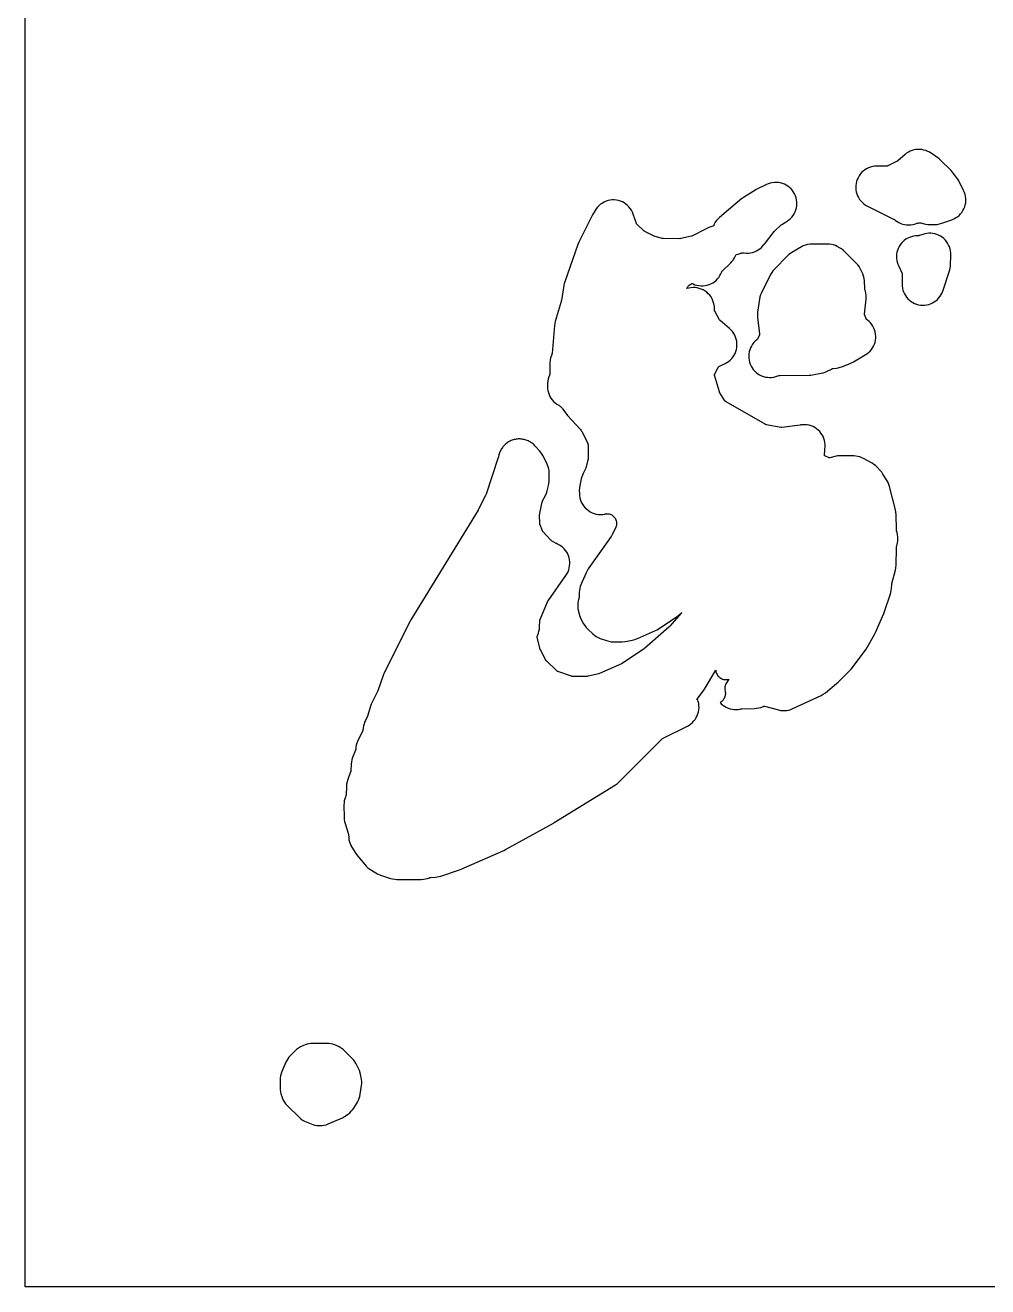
# Model space of a CAD drawing. Header units: millimetres. Extents: x 0 to 300, y 0 to 300.
# Drawn here: x 0 to 114.4, y 0 to 150 of the extents above; entities that cross this region are included whole.
import ezdxf

# ---------------------------------------------------------------- set-up
doc = ezdxf.new("R2010")
doc.units = ezdxf.units.MM
doc.layers.add('CUT', color=7, linetype='CONTINUOUS')

msp = doc.modelspace()

# ---------------------------------------------------------------- linework, layer by layer
at = {"layer": 'CUT'}
for points in [[(0.0614, 0), (0.0029, 0.0029), (0, 0.0614), (0, 299.9386), (0.0029, 299.9971), (0.0614, 300), (299.9341, 300), (299.9926, 299.9971), (299.9954, 299.9386), (299.9954, 0.0614), (299.9926, 0.0029), (299.9341, 0)], [(99.8035, 132.7922), (99.6083, 132.6417), (99.4289, 132.4727), (99.267, 132.2868), (99.1242, 132.086), (99.0019, 131.872), (98.9012, 131.6471), (98.8232, 131.4133), (98.7686, 131.173), (98.7379, 130.9284), (98.7314, 130.6821), (98.7492, 130.4363), (98.7911, 130.1934), (98.8568, 129.9559), (98.9455, 129.7259), (99.0564, 129.5058), (99.1884, 129.2978), (99.3403, 129.1037), (99.5106, 128.9255), (99.6976, 128.7649), (99.8995, 128.6236), (100.1143, 128.5028), (103.3061, 126.9097), (103.3238, 126.9003), (103.36, 126.8771), (103.4542, 126.8015), (103.6493, 126.6599), (103.8572, 126.5377), (104.0758, 126.4362), (104.3033, 126.3561), (104.5374, 126.2984), (104.7759, 126.2634), (105.0168, 126.2516), (105.2576, 126.2631), (105.4962, 126.2977), (105.7304, 126.3551), (105.8415, 126.3941), (105.8424, 126.3914), (106.0133, 126.4509), (106.1231, 126.4773), (106.2351, 126.4927), (106.348, 126.4968), (106.4607, 126.4897), (106.5722, 126.4714), (106.6869, 126.4407), (106.7353, 126.425), (106.736, 126.4273), (106.8413, 126.3929), (107.0653, 126.3419), (107.293, 126.3117), (107.5225, 126.3025), (108.132, 126.3061), (108.4077, 126.323), (108.6799, 126.3702), (108.9453, 126.4471), (110.1496, 126.8699), (110.3808, 126.9643), (110.6014, 127.0812), (110.8092, 127.2196), (111.0022, 127.378), (111.1785, 127.5549), (111.3362, 127.7485), (111.4738, 127.9568), (111.5899, 128.1779), (111.6834, 128.4094), (111.7534, 128.6491), (111.7991, 128.8946), (111.8201, 129.1434), (111.8161, 129.3931), (111.7873, 129.6411), (111.7339, 129.885), (111.6564, 130.1224), (111.5556, 130.3508), (111.0663, 131.325), (110.966, 131.5057), (110.8511, 131.6775), (110.3101, 132.4182), (110.188, 132.5722), (110.0542, 132.7162), (108.8021, 133.9615), (108.6529, 134.0983), (108.4932, 134.2226), (107.8213, 134.7029), (107.6316, 134.826), (107.4316, 134.9314), (107.2879, 134.999), (107.0663, 135.0905), (106.837, 135.1604), (106.602, 135.208), (106.3635, 135.2329), (106.1238, 135.2348), (105.8849, 135.2138), (105.6492, 135.1699), (105.4188, 135.1037), (105.1957, 135.0157), (104.9821, 134.9068), (104.78, 134.7779), (104.5911, 134.6302), (103.7248, 133.8832), (103.7208, 133.8799), (103.6814, 133.8509), (103.6597, 133.8378), (103.6396, 133.8271), (102.5566, 133.2842), (102.5415, 133.2771), (102.5079, 133.2638), (102.4718, 133.26), (102.4554, 133.2594), (101.191, 133.2393), (100.9451, 133.2233), (100.7019, 133.1831), (100.4639, 133.1191), (100.2334, 133.0321), (100.0125, 132.9227)], [(83.2892, 71.7083), (83.239, 71.5921), (83.2003, 71.4716), (83.1735, 71.3479), (83.1589, 71.2221), (83.1567, 71.0955), (83.1667, 70.9693), (83.1904, 70.8368), (83.2128, 70.7395), (83.2278, 70.6246), (83.2316, 70.5087), (83.2242, 70.3929), (83.2057, 70.2785), (83.1762, 70.1663), (83.136, 70.0575), (83.0855, 69.9532), (83.0252, 69.8541), (82.9556, 69.7614), (82.8774, 69.6758), (82.7913, 69.5981), (82.698, 69.5292), (82.5986, 69.4695), (82.5946, 69.4676), (82.7327, 69.323), (82.9173, 69.164), (83.1166, 69.0236), (83.3286, 68.9034), (83.5513, 68.8044), (83.7826, 68.7275), (84.0203, 68.6735), (84.2621, 68.6429), (84.5057, 68.636), (84.7488, 68.6528), (84.9892, 68.6933), (85.0851, 68.7143), (85.1026, 68.7177), (85.1788, 68.7269), (85.1966, 68.7278), (86.6987, 68.7674), (86.9456, 68.7862), (87.1895, 68.8293), (87.4279, 68.8963), (87.7726, 69.012), (87.7897, 69.0173), (87.8271, 69.0259), (87.8649, 69.02), (87.8824, 69.0159), (89.556, 68.5847), (89.7973, 68.5351), (90.0422, 68.5095), (90.2885, 68.5081), (90.5337, 68.5309), (90.7755, 68.5777), (91.0115, 68.6481), (91.2395, 68.7414), (94.5999, 70.3142), (94.8671, 70.4597), (95.1147, 70.6366), (96.4417, 71.7126), (96.6399, 71.8916), (97.9538, 73.2129), (98.1644, 73.4537), (99.7689, 75.5443), (99.9547, 75.8232), (100.9531, 77.565), (101.0692, 77.794), (102.0698, 80.0482), (102.1578, 80.2757), (102.8538, 82.3746), (102.9141, 82.5873), (102.9553, 82.8045), (102.9771, 83.0246), (103.0039, 83.5136), (103.0055, 83.5325), (103.0181, 83.6131), (103.0224, 83.6316), (103.4344, 85.2057), (103.4922, 85.4959), (103.5154, 85.7908), (103.5541, 87.818), (103.5549, 87.8364), (103.5641, 87.9149), (103.5676, 87.9329), (103.6768, 88.4361), (103.7175, 88.6812), (103.7335, 88.9291), (103.7249, 89.1775), (103.6917, 89.4237), (103.6342, 89.6654), (103.5718, 89.8797), (103.5704, 89.8849), (103.5601, 89.9356), (103.5572, 89.9622), (103.556, 89.9862), (103.5149, 91.8143), (103.4932, 92.0911), (103.441, 92.3637), (102.7479, 95.1395), (102.6735, 95.3839), (102.5744, 95.6193), (102.4519, 95.8435), (101.9648, 96.6356), (101.8164, 96.8508), (101.6464, 97.0492), (101.2572, 97.4583), (101.074, 97.6324), (100.8741, 97.7871), (100.6596, 97.9208), (99.6632, 98.4741), (99.4448, 98.5818), (99.2169, 98.6677), (98.9818, 98.7311), (98.7417, 98.7713), (98.4987, 98.7879), (97.027, 98.8169), (96.8108, 98.8118), (96.5959, 98.788), (96.3838, 98.7458), (95.6604, 98.5688), (95.6438, 98.5652), (95.6078, 98.5598), (95.5729, 98.5708), (95.5575, 98.5769), (95.0576, 98.7875), (95.0418, 98.7946), (95.0096, 98.8119), (95.0082, 98.8484), (95.0088, 98.8657), (95.0443, 99.4864), (95.0456, 99.5033), (95.0659, 99.64), (95.0902, 99.8854), (95.0901, 100.132), (95.0657, 100.3774), (95.0173, 100.6192), (94.9453, 100.8551), (94.8504, 101.0827), (94.7335, 101.2998), (94.5958, 101.5044), (94.4387, 101.6945), (94.2635, 101.8681), (94.0721, 102.0236), (93.8663, 102.1595), (93.6482, 102.2745), (93.4197, 102.3674), (93.1833, 102.4373), (92.941, 102.4837), (92.6954, 102.5059), (92.4488, 102.5038), (92.2036, 102.4774), (92.1195, 102.4642), (89.939, 102.1707), (89.9197, 102.1687), (89.8779, 102.1674), (89.8363, 102.1704), (89.8171, 102.1733), (88.1295, 102.474), (88.1241, 102.4751), (88.0769, 102.4875), (88.0506, 102.4999), (88.029, 102.5116), (83.2526, 105.2746), (83.2376, 105.2837), (83.2068, 105.3057), (83.1833, 105.3353), (83.1734, 105.3499), (82.5684, 106.2829), (82.5586, 106.2989), (82.5401, 106.3349), (82.5253, 106.3725), (82.5197, 106.3904), (81.9516, 108.4024), (81.9468, 108.4213), (81.9398, 108.4622), (81.9542, 108.5011), (81.9624, 108.5188), (82.3654, 109.3338), (82.3737, 109.3495), (82.3936, 109.3817), (82.4261, 109.4012), (82.442, 109.4092), (83.1873, 109.7642), (83.4064, 109.8823), (83.6126, 110.0215), (83.804, 110.1806), (83.9786, 110.3579), (84.1348, 110.5516), (84.2709, 110.76), (84.3856, 110.9808), (84.4777, 111.212), (84.5465, 111.4512), (84.5911, 111.696), (84.6112, 111.944), (84.6065, 112.1928), (84.5771, 112.4399), (84.5232, 112.6829), (84.4455, 112.9193), (84.3447, 113.1468), (84.2217, 113.3632), (84.0779, 113.5662), (83.9145, 113.754), (83.7334, 113.9246), (82.6033, 114.887), (82.5901, 114.8987), (82.5646, 114.9247), (82.5444, 114.9544), (82.5353, 114.9698), (81.9636, 115.9914), (81.9539, 116.0099), (81.9371, 116.0493), (81.9333, 116.0919), (81.9332, 116.1128), (81.9344, 116.1776), (81.9359, 116.261), (81.928, 116.5122), (81.8949, 116.7614), (81.8369, 117.0059), (81.7547, 117.2434), (81.649, 117.4715), (81.521, 117.6878), (81.3719, 117.8901), (81.2032, 118.0764), (81.0167, 118.2449), (80.8142, 118.3938), (80.5978, 118.5216), (80.3696, 118.627), (80.132, 118.709), (79.8874, 118.7667), (79.6382, 118.7995), (79.387, 118.8072), (79.1363, 118.7896), (78.8886, 118.7469), (78.6464, 118.6796), (78.6403, 118.6776), (78.6644, 118.7342), (78.7186, 118.8325), (78.7832, 118.9259), (78.8568, 119.0124), (78.9387, 119.0912), (79.028, 119.1613), (79.1239, 119.2222), (79.2254, 119.2732), (79.2773, 119.2931), (79.3783, 119.2466), (79.3914, 119.2398), (79.6177, 119.1484), (79.8519, 119.0795), (80.0916, 119.0338), (80.3346, 119.0116), (80.5787, 119.0133), (80.8214, 119.0387), (81.0605, 119.0877), (81.2937, 119.1598), (81.5187, 119.2543), (81.7335, 119.3702), (81.9359, 119.5066), (82.124, 119.662), (82.2962, 119.835), (82.4506, 120.024), (82.5858, 120.2272), (82.7006, 120.4426), (82.7939, 120.6681), (82.8153, 120.728), (82.858, 120.7739), (83.8749, 121.7615), (84.0114, 121.9051), (84.1362, 122.059), (84.1944, 122.137), (84.3335, 122.3441), (84.4513, 122.564), (84.5271, 122.7475), (84.7448, 122.7913), (84.9829, 122.8646), (85.0217, 122.8787), (85.1282, 122.906), (85.2367, 122.9229), (85.3464, 122.9293), (85.4562, 122.925), (85.4642, 122.9239), (85.7114, 122.9025), (85.9596, 122.9057), (86.2063, 122.9336), (86.4489, 122.9857), (86.6852, 123.0617), (86.9128, 123.1607), (87.1294, 123.2818), (87.333, 123.4238), (87.5215, 123.5853), (87.6931, 123.7646), (87.817, 123.923), (87.8178, 123.9223), (87.8642, 123.9839), (89.0412, 125.4809), (89.0445, 125.4849), (89.0982, 125.5431), (89.1112, 125.5556), (89.874, 126.2525), (89.8781, 126.2561), (89.9442, 126.3073), (89.96, 126.3179), (90.5709, 126.7068), (90.7708, 126.8483), (90.956, 127.0087), (91.1245, 127.1864), (91.2748, 127.3798), (91.4055, 127.5869), (91.5153, 127.8059), (91.6031, 128.0345), (91.6681, 128.2706), (91.7098, 128.512), (91.7276, 128.7562), (91.7214, 129.0011), (91.6913, 129.2441), (91.6376, 129.4831), (91.5607, 129.7156), (91.4615, 129.9395), (91.3408, 130.1526), (91.1998, 130.3529), (91.04, 130.5385), (90.8627, 130.7075), (90.6698, 130.8583), (90.463, 130.9896), (90.2443, 131.0999), (90.016, 131.1884), (89.78, 131.2541), (89.5388, 131.2964), (89.2946, 131.3148), (89.0497, 131.3093), (88.8066, 131.2799), (88.5675, 131.2268), (88.3347, 131.1506), (88.1105, 131.0519), (86.9074, 130.4505), (86.7162, 130.3443), (85.5032, 129.5988), (85.3495, 129.4963), (85.2038, 129.3828), (82.5212, 127.1283), (82.3387, 126.9588), (82.174, 126.7719), (82.0288, 126.5695), (81.9043, 126.3537), (81.802, 126.1266), (81.7926, 126.0987), (81.7352, 126.091), (81.4926, 126.0333), (81.2568, 125.9517), (81.0304, 125.847), (80.9493, 125.7992), (80.9492, 125.7993), (80.8535, 125.7476), (79.3192, 124.9748), (79.2995, 124.9655), (79.2112, 124.9332), (79.1902, 124.9276), (77.9478, 124.6302), (77.9254, 124.6256), (77.8273, 124.6144), (77.8044, 124.6139), (75.8267, 124.6311), (75.809, 124.6317), (75.771, 124.6356), (75.7336, 124.6431), (75.7165, 124.6478), (74.7835, 124.9282), (74.7673, 124.9334), (74.6993, 124.9608), (74.6839, 124.9682), (73.5904, 125.527), (73.5743, 125.5357), (73.5412, 125.5569), (73.5103, 125.5812), (73.4968, 125.5936), (72.7177, 126.3404), (72.7052, 126.353), (72.6804, 126.3817), (72.6647, 126.4162), (72.6585, 126.4328), (72.2724, 127.546), (72.1796, 127.776), (72.0644, 127.9957), (71.9281, 128.2029), (71.7719, 128.3956), (71.5974, 128.5718), (71.4063, 128.7299), (71.2005, 128.8682), (70.982, 128.9855), (70.7529, 129.0806), (70.5155, 129.1525), (70.2722, 129.2005), (70.0253, 129.2242), (69.7773, 129.2233), (69.5306, 129.1978), (69.2877, 129.148), (69.0508, 129.0744), (68.8224, 128.9777), (68.6048, 128.8588), (68.4, 128.7189), (68.21, 128.5595), (68.0368, 128.382), (67.882, 128.1882), (67.7472, 127.98), (67.4346, 127.4405), (67.3598, 127.3013), (65.812, 124.1919), (65.6929, 123.9108), (64.1319, 119.493), (64.0677, 119.282), (64.0223, 119.0661), (63.7293, 117.2861), (63.716, 117.2176), (63.6987, 117.1501), (63.012, 114.7636), (62.9573, 114.5328), (62.9248, 114.2979), (62.6231, 110.9684), (62.6211, 110.9513), (62.6144, 110.9147), (62.6043, 110.8786), (62.5986, 110.8629), (62.5409, 110.7121), (62.4542, 110.4405), (62.3991, 110.1607), (62.3762, 109.8764), (62.3441, 108.5071), (62.343, 108.4863), (62.337, 108.4418), (62.3261, 108.3984), (62.3194, 108.3786), (62.2561, 108.2088), (62.1737, 107.9436), (62.1212, 107.671), (62.0993, 107.3942), (62.0918, 107.0723), (62.0985, 106.8211), (62.1305, 106.5719), (62.1872, 106.3272), (62.2683, 106.0893), (62.3728, 105.8608), (62.4998, 105.644), (62.6478, 105.441), (62.8155, 105.2539), (63.0011, 105.0845), (63.2028, 104.9347), (63.4185, 104.8058), (63.5042, 104.7603), (63.5955, 104.6999), (63.6805, 104.631), (63.7585, 104.5542), (63.8323, 104.466), (63.8438, 104.4507), (63.8791, 104.4018), (64.2465, 103.8651), (64.4703, 103.5838), (65.9535, 101.9729), (65.9909, 101.9304), (66.0024, 101.9166), (66.0681, 101.8309), (66.1257, 101.7396), (66.1346, 101.7239), (66.1615, 101.6741), (66.786, 100.4517), (66.8112, 100.3993), (66.8189, 100.3825), (66.8599, 100.2794), (66.8898, 100.1781), (66.91, 100.0744), (66.9211, 99.964), (66.9221, 99.9455), (66.9238, 99.8874), (66.9322, 98.6588), (66.9314, 98.607), (66.9309, 98.5905), (66.9234, 98.492), (66.9077, 98.3944), (66.9044, 98.3783), (66.8931, 98.3278), (66.6854, 97.4862), (66.6658, 97.4157), (66.6589, 97.3935), (66.6075, 97.2565), (66.5981, 97.2353), (66.5664, 97.1692), (66.3218, 96.6952), (66.2307, 96.4979), (66.157, 96.2934), (66.1013, 96.0833), (65.9231, 95.2689), (65.8775, 94.9811), (65.8657, 94.69), (65.8725, 94.3105), (65.8907, 94.0508), (65.9358, 93.7943), (66.0073, 93.544), (66.1045, 93.3024), (66.2262, 93.0723), (66.3713, 92.8561), (66.5381, 92.6561), (66.5616, 92.6307), (66.7455, 92.4515), (66.9468, 92.2922), (67.1634, 92.1544), (67.393, 92.0395), (67.6331, 91.9487), (67.8813, 91.8831), (68.1349, 91.8432), (68.3913, 91.8296), (68.6477, 91.8423), (68.9014, 91.8813), (68.9411, 91.8895), (68.9603, 91.893), (69.0766, 91.9081), (69.1882, 91.9117), (69.2997, 91.9042), (69.4098, 91.8858), (69.5177, 91.8566), (69.6221, 91.817), (69.7221, 91.7674), (69.8168, 91.7081), (69.9052, 91.6398), (69.9864, 91.5632), (70.0598, 91.4789), (70.1245, 91.3879), (70.1799, 91.2909), (70.2255, 91.189), (70.2609, 91.083), (70.2857, 90.9741), (70.2996, 90.8633), (70.3026, 90.7517), (70.2947, 90.6403), (70.2758, 90.5302), (70.2462, 90.4225), (70.2041, 90.313), (70.1962, 90.2951), (70.1699, 90.2395), (69.7537, 89.4105), (69.7322, 89.3695), (69.7251, 89.3566), (69.6776, 89.2772), (69.6695, 89.2649), (69.6436, 89.2265), (66.9287, 85.3708), (66.7872, 85.1453), (66.6706, 84.9061), (66.0583, 83.4596), (65.9809, 83.2515), (65.9223, 83.0374), (65.8829, 82.8189), (65.863, 82.5977), (65.8395, 82.0774), (65.8355, 82.0182), (65.8337, 81.9994), (65.8179, 81.8874), (65.7916, 81.7773), (65.7781, 81.7307), (65.7792, 81.7304), (65.7321, 81.5542), (65.6938, 81.3323), (65.6756, 81.1078), (65.6777, 80.8825), (65.7, 80.6584), (65.7425, 80.4372), (65.8414, 80.0232), (65.8985, 79.8217), (65.9724, 79.6258), (66.0623, 79.4367), (66.3776, 78.8397), (66.5162, 78.6084), (66.6788, 78.3934), (66.8637, 78.1972), (67.4564, 77.6325), (67.658, 77.4599), (67.8768, 77.3096), (68.1102, 77.1834), (68.3557, 77.0826), (69.0927, 76.8249), (69.3644, 76.7468), (69.6432, 76.6999), (69.9255, 76.6848), (70.9783, 76.688), (71.2591, 76.7047), (71.5362, 76.7528), (72.3329, 76.9378), (72.5584, 77.0014), (72.777, 77.0859), (74.9066, 78.0259), (75.1039, 78.1236), (75.2918, 78.2382), (77.4828, 79.7112), (77.73, 79.9007), (78.0099, 80.1444), (78.0379, 80.1665), (78.0158, 80.1385), (76.6439, 78.5608), (76.5862, 78.4988), (76.5242, 78.441), (73.617, 75.9089), (73.5579, 75.8606), (73.496, 75.8161), (70.9606, 74.1117), (70.9458, 74.1022), (70.8823, 74.0672), (70.8664, 74.0598), (68.2795, 72.9179), (68.2623, 72.9108), (68.1891, 72.8864), (68.171, 72.8817), (66.9205, 72.5913), (66.8986, 72.5869), (66.8067, 72.5762), (66.7843, 72.5755), (65.0604, 72.5703), (65.038, 72.5709), (64.992, 72.576), (64.947, 72.5862), (64.9256, 72.593), (63.31, 73.1579), (63.2904, 73.1654), (63.2513, 73.1839), (63.217, 73.2102), (63.2015, 73.2243), (61.9465, 74.42), (61.9314, 74.4352), (61.9029, 74.4689), (61.8782, 74.5054), (61.8678, 74.5241), (61.2327, 75.7265), (61.2253, 75.7414), (61.2118, 75.7731), (61.202, 75.8029), (61.1957, 75.8265), (60.8634, 77.2172), (60.8595, 77.2353), (60.8542, 77.273), (60.8631, 77.31), (60.8687, 77.3277), (61.004, 77.7228), (61.0701, 77.9507), (61.1143, 78.1838), (61.1363, 78.4201), (61.173, 79.2337), (61.1742, 79.2513), (61.179, 79.2874), (61.1901, 79.3216), (61.1966, 79.3382), (62.0913, 81.4516), (62.1001, 81.4708), (62.1426, 81.5474), (62.1543, 81.565), (64.2829, 84.588), (64.413, 84.7933), (64.5225, 85.0102), (64.6105, 85.2367), (64.676, 85.4707), (64.7185, 85.71), (64.7376, 85.9522), (64.7331, 86.1952), (64.705, 86.4365), (64.6537, 86.6741), (64.5795, 86.9055), (64.4832, 87.1286), (64.3657, 87.3412), (64.228, 87.5415), (64.0716, 87.7275), (63.8979, 87.8974), (63.7085, 88.0497), (63.5052, 88.1828), (63.29, 88.2956), (63.1353, 88.3673), (63.1273, 88.3718), (62.5595, 88.7108), (62.5435, 88.7209), (62.5121, 88.7439), (62.483, 88.7699), (62.4699, 88.7834), (61.5367, 89.7908), (61.5248, 89.8042), (61.5022, 89.8336), (61.4854, 89.8661), (61.4782, 89.8828), (61.1949, 90.5815), (61.1885, 90.5985), (61.1776, 90.6346), (61.1735, 90.6715), (61.1728, 90.6899), (61.1527, 91.8196), (61.1529, 91.8428), (61.1624, 91.9381), (61.1667, 91.9608), (61.4683, 93.3393), (61.4723, 93.356), (61.483, 93.3902), (61.4966, 93.4234), (61.504, 93.4385), (61.8443, 94.0979), (61.9631, 94.3656), (62.0498, 94.6454), (62.2092, 95.2916), (62.2505, 95.4946), (62.2748, 95.7004), (62.282, 95.9074), (62.276, 96.792), (62.2636, 97.0244), (62.2296, 97.2546), (62.1744, 97.4806), (62.0984, 97.7005), (62.0023, 97.9124), (61.5365, 98.8243), (61.4244, 99.021), (61.2951, 99.2069), (61.1494, 99.3802), (60.7061, 99.8617), (60.7039, 99.8642), (60.5761, 100.0029), (60.4871, 100.0904), (60.4023, 100.174), (60.4019, 100.1743), (60.4015, 100.1746), (60.3044, 100.2531), (60.2119, 100.3279), (60.2115, 100.3281), (60.2111, 100.3284), (60.1065, 100.3971), (60.0073, 100.4624), (60.0069, 100.4626), (60.0065, 100.4629), (59.8956, 100.5211), (59.7905, 100.5763), (59.7901, 100.5765), (59.7897, 100.5767), (59.6734, 100.6238), (59.5636, 100.6684), (59.5632, 100.6685), (59.5629, 100.6687), (59.4423, 100.7043), (59.3288, 100.7379), (59.3285, 100.738), (59.3281, 100.7381), (59.2044, 100.7618), (59.0884, 100.7841), (59.088, 100.7841), (59.0877, 100.7842), (58.9619, 100.7957), (58.8445, 100.8066), (58.8442, 100.8065), (58.8439, 100.8066), (58.7173, 100.8058), (58.5997, 100.805), (58.5994, 100.805), (58.5991, 100.805), (58.4728, 100.7918), (58.3562, 100.7796), (58.3559, 100.7795), (58.3556, 100.7795), (58.2307, 100.7539), (58.1163, 100.7304), (58.116, 100.7303), (58.1158, 100.7303), (57.9935, 100.6924), (57.8824, 100.658), (57.8822, 100.6579), (57.8819, 100.6579), (57.7634, 100.608), (57.6567, 100.5631), (57.6565, 100.563), (57.6563, 100.5629), (57.5425, 100.5013), (57.4413, 100.4465), (57.4412, 100.4464), (57.441, 100.4463), (57.333, 100.3733), (57.2384, 100.3095), (57.2383, 100.3094), (57.2382, 100.3093), (57.1368, 100.2252), (57.0499, 100.1532), (57.0498, 100.1531), (57.0497, 100.153), (56.9558, 100.0582), (56.8776, 99.9793), (56.8775, 99.9792), (56.8774, 99.9791), (56.7917, 99.8736), (56.7231, 99.7893), (56.723, 99.7892), (56.723, 99.7891), (56.6458, 99.6726), (56.5879, 99.5851), (56.5878, 99.585), (56.5192, 99.4552), (56.4734, 99.3687), (56.4733, 99.3687), (56.4733, 99.3686), (56.4115, 99.2176), (56.3805, 99.1421), (56.3103, 98.9075), (56.2605, 98.7054), (56.2476, 98.6576), (56.2329, 98.6103), (54.7757, 94.2526), (54.7449, 94.1704), (54.7082, 94.0905), (53.8791, 92.4435), (53.8552, 92.3985), (53.8296, 92.3545), (45.8441, 79.3177), (45.7404, 79.1309), (42.6702, 72.9973), (42.5431, 72.6955), (41.9038, 70.8474), (41.8721, 70.7653), (41.8345, 70.6857), (41.2327, 69.521), (41.1261, 69.2856), (41.0444, 69.0404), (40.7428, 67.951), (40.7368, 67.9312), (40.7056, 67.8517), (40.6965, 67.8331), (40.4449, 67.3473), (40.349, 67.1394), (40.2726, 66.9236), (40.2162, 66.7017), (40.1803, 66.4755), (40.1483, 66.1895), (40.1459, 66.1716), (40.1384, 66.135), (40.1245, 66.1008), (40.1165, 66.0843), (39.579, 65.0431), (39.483, 64.834), (39.4066, 64.617), (39.3505, 64.3939), (39.3151, 64.1665), (39.2857, 63.8959), (39.2835, 63.8786), (39.2764, 63.843), (39.2661, 63.8081), (39.2603, 63.7921), (38.9178, 62.9167), (38.8333, 62.6608), (38.7768, 62.3973), (38.749, 62.1292), (38.7097, 61.3337), (38.7081, 61.3129), (38.7015, 61.2704), (38.6904, 61.2288), (38.6835, 61.2091), (38.3352, 60.2979), (38.2518, 60.0379), (38.1972, 59.7704), (38.1722, 59.4985), (38.1346, 58.4907), (38.1332, 58.469), (38.1266, 58.4246), (38.1152, 58.3812), (38.108, 58.3607), (38.0569, 58.2276), (37.9829, 58.0038), (37.9303, 57.774), (37.8996, 57.5402), (37.8911, 57.3046), (37.9073, 55.8117), (37.9221, 55.5663), (37.9608, 55.3235), (38.0233, 55.0857), (38.3881, 53.9312), (38.394, 53.9105), (38.4114, 53.8234), (38.4139, 53.8021), (38.4537, 53.3614), (38.4851, 53.1321), (38.5376, 52.9067), (38.6107, 52.6871), (38.7038, 52.4753), (38.8161, 52.2729), (39.2803, 51.5208), (39.487, 51.2336), (40.357, 50.1894), (40.5349, 49.9972), (40.732, 49.8247), (40.9461, 49.6737), (41.6955, 49.2021), (41.873, 49.1003), (42.0582, 49.0133), (42.2499, 48.9418), (43.4156, 48.5605), (43.6694, 48.492), (43.929, 48.4506), (44.1915, 48.4366), (47.0819, 48.435), (47.3324, 48.4474), (47.5804, 48.4849), (47.8234, 48.547), (48.0589, 48.6332), (48.0734, 48.6393), (48.0943, 48.6475), (48.1388, 48.6607), (48.1846, 48.6687), (48.207, 48.6707), (48.7645, 48.7042), (48.9811, 48.7267), (49.1948, 48.7679), (49.4042, 48.8276), (51.6194, 49.565), (51.8407, 49.6506), (56.8989, 51.8868), (57.0965, 51.9848), (62.7824, 55.1245), (62.89, 55.1874), (70.1578, 59.6873), (70.3941, 59.8532), (70.6096, 60.0452), (75.7098, 65.1461), (75.7593, 65.1906), (75.8172, 65.2235), (78.7158, 66.6731), (78.9297, 66.7936), (79.1309, 66.9346), (79.3172, 67.0945), (79.4869, 67.272), (79.6384, 67.4653), (79.7702, 67.6724), (79.8811, 67.8916), (79.9699, 68.1205), (80.0358, 68.3571), (80.0782, 68.599), (80.0966, 68.8438), (80.091, 69.0893), (80.0613, 69.3331), (80.0078, 69.5728), (79.9458, 69.7613), (79.9147, 69.7795), (79.8435, 69.8311), (80.5861, 70.8039), (80.7532, 71.0524), (82.0758, 73.2987), (82.0809, 73.2485), (82.105, 73.1291), (82.1406, 73.0127), (82.1873, 72.9002), (82.2448, 72.7928), (82.3124, 72.6915), (82.3896, 72.5973), (82.4756, 72.511), (82.5696, 72.4335), (82.6706, 72.3656), (82.7778, 72.3078), (82.8901, 72.2607), (83.0065, 72.2247), (83.1258, 72.2003), (83.247, 72.1875), (83.3688, 72.1867), (83.4901, 72.1976), (83.6097, 72.2204), (83.6581, 72.2346), (83.439, 71.9475), (83.3506, 71.8191)], [(104.4034, 118.2857), (104.5045, 118.0637), (104.6268, 117.8527), (104.769, 117.6546), (104.9299, 117.4712), (105.1079, 117.3045), (105.3012, 117.1558), (105.5082, 117.0267), (105.7267, 116.9184), (105.9547, 116.8319), (106.1901, 116.768), (106.4306, 116.7274), (106.6739, 116.7104), (106.9177, 116.7172), (107.1597, 116.7477), (107.3975, 116.8016), (107.629, 116.8785), (107.8519, 116.9776), (108.064, 117.0979), (108.2635, 117.2382), (108.4483, 117.3974), (108.6167, 117.5738), (108.7671, 117.7658), (108.8981, 117.9715), (109.0084, 118.189), (109.0377, 118.2546), (109.1289, 118.4893), (109.8504, 120.6676), (109.9146, 120.8981), (109.9566, 121.1337), (109.9758, 121.3722), (110.0188, 122.6894), (110.0149, 122.9319), (109.9876, 123.1729), (109.937, 123.4101), (109.8637, 123.6413), (109.7684, 123.8643), (109.6518, 124.077), (109.5153, 124.2774), (109.3599, 124.4636), (109.1872, 124.6339), (108.9988, 124.7867), (108.7966, 124.9205), (108.5823, 125.0341), (108.358, 125.1263), (108.1258, 125.1964), (107.8879, 125.2437), (107.6466, 125.2677), (107.4041, 125.2682), (107.1626, 125.2452), (106.9245, 125.1989), (106.6921, 125.1298), (106.2886, 124.9882), (106.2678, 124.9815), (106.2237, 124.9713), (106.1789, 124.9661), (106.157, 124.9653), (106.0581, 124.9647), (105.8177, 124.9517), (105.5797, 124.9157), (105.3463, 124.8569), (105.1196, 124.7759), (104.9018, 124.6735), (104.6948, 124.5507), (104.5005, 124.4085), (104.3209, 124.2482), (104.1575, 124.0715), (104.0119, 123.8798), (103.8853, 123.675), (103.7791, 123.4591), (103.6941, 123.2338), (103.6311, 123.0015), (103.5908, 122.7642), (103.5736, 122.5241), (103.5794, 122.2835), (103.6084, 122.0445), (103.6603, 121.8094), (103.7345, 121.5804), (103.8304, 121.3596), (104.2162, 120.5769), (104.224, 120.56), (104.2376, 120.5243), (104.2407, 120.4863), (104.2409, 120.4677), (104.2265, 119.2392), (104.2355, 118.9954), (104.2683, 118.7538), (104.3244, 118.5164)], [(86.017, 110.9195), (85.9998, 110.6719), (86.0071, 110.4239), (86.0391, 110.1778), (86.0952, 109.9361), (86.1751, 109.7011), (86.2778, 109.4753), (86.4025, 109.2607), (86.5478, 109.0595), (86.7123, 108.8737), (86.8944, 108.7052), (87.0924, 108.5555), (87.3042, 108.4262), (87.5277, 108.3186), (87.7609, 108.2336), (88.0013, 108.1722), (88.2466, 108.1349), (88.4945, 108.1221), (88.7423, 108.1339), (88.9878, 108.1703), (89.2285, 108.2308), (89.5871, 108.3402), (89.6053, 108.3452), (89.6435, 108.353), (89.6822, 108.3571), (89.701, 108.3578), (93.1747, 108.3957), (93.3866, 108.4071), (93.5968, 108.4363), (94.6274, 108.6246), (94.8655, 108.6803), (95.0971, 108.759), (95.3199, 108.8599), (95.9051, 109.1604), (95.9212, 109.1682), (95.9554, 109.182), (95.9912, 109.1894), (96.0091, 109.1918), (96.4291, 109.2399), (96.6477, 109.2747), (96.8623, 109.3287), (97.0713, 109.4015), (98.1316, 109.8244), (98.4588, 109.9834), (99.8572, 110.7935), (100.0631, 110.9268), (100.255, 111.0795), (100.431, 111.2504), (100.5895, 111.4377), (100.7288, 111.6396), (100.8476, 111.8541), (100.9449, 112.0793), (101.0196, 112.313), (101.071, 112.5528), (101.0987, 112.7965), (101.1024, 113.0418), (101.0821, 113.2862), (101.0378, 113.5275), (100.9702, 113.7633), (100.8798, 113.9913), (100.7674, 114.2094), (100.6342, 114.4154), (100.4815, 114.6073), (100.3107, 114.7834), (100.1235, 114.9418), (100.0226, 115.019), (100.0087, 115.0302), (99.9817, 115.055), (99.9654, 115.0875), (99.9584, 115.1042), (99.797, 115.5138), (99.7905, 115.5316), (99.7797, 115.569), (99.78, 115.6079), (99.7815, 115.6267), (99.9675, 117.4208), (99.9807, 117.6631), (99.9705, 117.9056), (99.9367, 118.1459), (99.8798, 118.3818), (99.8242, 118.5422), (99.7967, 118.6271), (99.7918, 118.6635), (99.7906, 118.6816), (99.7512, 119.6232), (99.7247, 119.8962), (99.6684, 120.1648), (99.5831, 120.4255), (99.4696, 120.6753), (99.2602, 121.0765), (99.1318, 121.2948), (98.982, 121.499), (98.8123, 121.6869), (97.3999, 123.1002), (97.2164, 123.2664), (97.0174, 123.4137), (96.8048, 123.5406), (96.5242, 123.6897), (96.3031, 123.7936), (96.073, 123.8755), (95.836, 123.9346), (95.5943, 123.9702), (95.3504, 123.982), (93.522, 123.9816), (93.2583, 123.9676), (92.9976, 123.9258), (92.7427, 123.8568), (92.4965, 123.7613), (92.2617, 123.6403), (91.1437, 122.9873), (90.9606, 122.8694), (90.7885, 122.7359), (90.6286, 122.588), (89.0659, 121.0106), (88.8905, 120.8139), (88.7369, 120.5998), (88.6066, 120.3707), (87.5179, 118.1971), (87.4101, 117.9493), (87.3297, 117.6912), (87.2776, 117.4261), (87.0603, 115.8826), (87.0394, 115.6657), (87.0374, 115.4479), (87.0543, 115.2307), (87.2877, 113.3213), (87.2897, 113.3002), (87.2903, 113.2568), (87.2772, 113.2155), (87.2692, 113.1959), (87.0463, 112.6897), (87.038, 112.672), (87.0181, 112.6369), (86.9721, 112.6014), (86.7834, 112.4403), (86.6116, 112.2612), (86.4584, 112.066), (86.3253, 111.8566), (86.2136, 111.635), (86.1245, 111.4034), (86.0587, 111.1641)], [(30.3984, 22.9331), (30.4854, 22.64), (30.5691, 22.4028), (30.6762, 22.1751), (30.8056, 21.9594), (30.9561, 21.7577), (31.1261, 21.5722), (32.5922, 20.1255), (32.7736, 19.9632), (32.9699, 19.8193), (33.1793, 19.6951), (33.3998, 19.5919), (33.9793, 19.3543), (34.203, 19.2748), (34.4332, 19.2168), (34.6679, 19.181), (34.9049, 19.1675), (35.047, 19.1662), (35.2978, 19.1766), (35.5463, 19.212), (35.79, 19.2721), (36.0264, 19.3564), (37.4564, 19.9486), (37.7214, 20.0771), (37.9694, 20.2358), (38.3845, 20.5374), (38.575, 20.6906), (38.7496, 20.8617), (38.9067, 21.0489), (39.0447, 21.2507), (39.4833, 21.964), (39.6016, 22.1797), (39.6982, 22.4059), (39.7721, 22.6406), (39.8226, 22.8814), (39.9862, 23.9118), (40.0128, 24.1578), (40.015, 24.4051), (39.9928, 24.6515), (39.9463, 24.8945), (39.817, 25.4262), (39.7317, 25.7048), (39.6147, 25.9716), (39.3495, 26.4913), (39.2205, 26.7149), (39.0691, 26.9239), (38.8969, 27.1163), (37.988, 28.032), (37.7828, 28.2171), (37.5585, 28.3783), (37.3178, 28.5138), (36.9878, 28.6763), (36.7787, 28.7676), (36.5622, 28.8394), (36.3401, 28.8913), (36.1141, 28.9227), (35.8863, 28.9333), (34.1703, 28.9351), (33.9443, 28.9251), (33.7202, 28.8947), (33.4997, 28.8442), (33.2847, 28.774), (33.0769, 28.6846), (32.7229, 28.513), (32.4765, 28.3758), (32.2471, 28.2118), (32.0377, 28.023), (31.4981, 27.4783), (31.3407, 27.3038), (31.2004, 27.1153), (31.0784, 26.9144), (30.9759, 26.703), (30.4947, 25.5794), (30.4066, 25.3409), (30.3432, 25.0948), (30.3052, 24.8434), (30.2928, 24.5895), (30.295, 23.6391), (30.3069, 23.4008), (30.3415, 23.1648)]]:
    msp.add_lwpolyline(points, close=True, dxfattribs=at)

doc.saveas('drawing.dxf')
